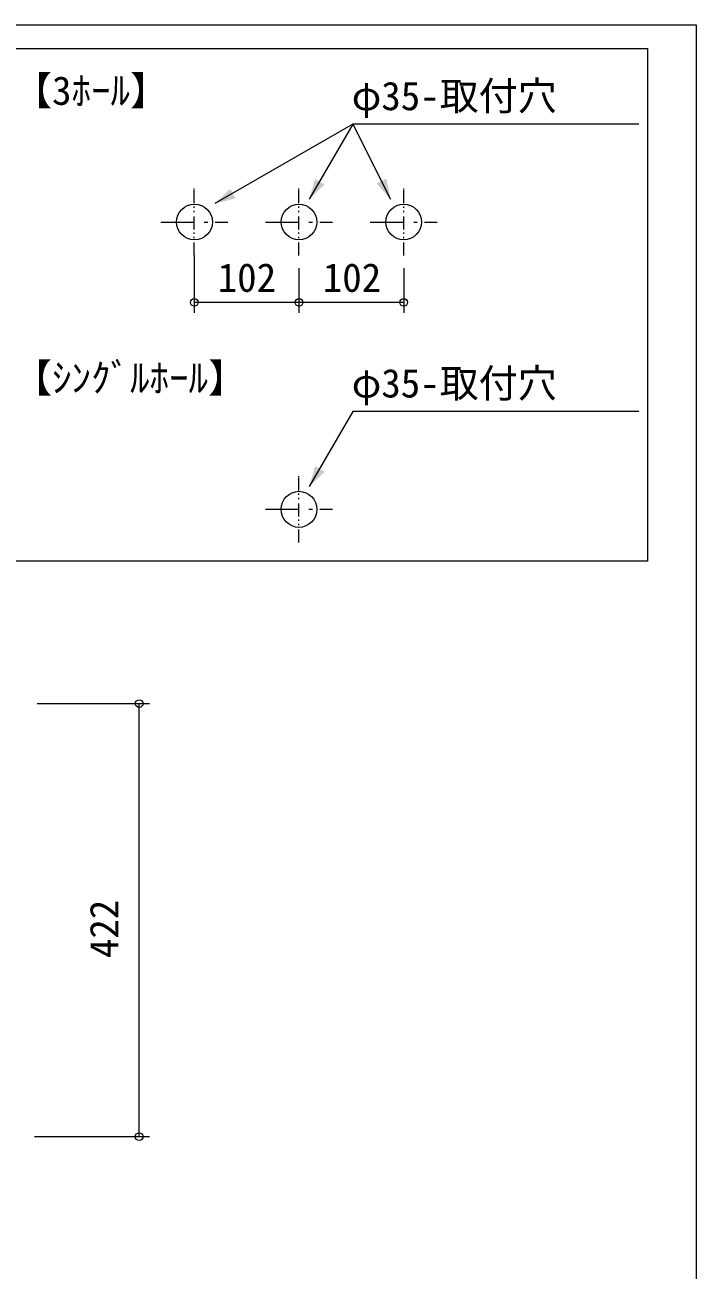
# Model space of a CAD drawing. Units: millimetres, scale not verified. Extents: x -1392 to 1350, y -947 to 991.
# Drawn here: x 696 to 1350, y -222 to 991 of the extents above; entities that cross this region are included whole.
import ezdxf
from ezdxf.enums import TextEntityAlignment as Align

# ---------------------------------------------------------------- set-up
doc = ezdxf.new("R2010")
doc.units = ezdxf.units.MM
doc.header["$LTSCALE"] = 10
for name, color, linetype, lineweight in [('0-0_0', 7, 'Continuous', 18), ('0-4___-1', 7, 'Continuous', 5), ('F-0', 7, 'Continuous', 5)]:
    doc.layers.add(name, color=color, linetype=linetype, lineweight=lineweight)
doc.styles.add('ＭＳ ゴシック', font='')
doc.styles.get('ＭＳ ゴシック').set_extended_font_data('MS Gothic')

msp = doc.modelspace()

# ---------------------------------------------------------------- linework, layer by layer
at = {"layer": '0-0_0'}
for p, q in [((861.24, 830.79), (861.24, 831.64)), ((861.24, 817.25), (861.24, 829.94)), ((963.26, 830.79), (963.26, 831.64)), ((963.26, 817.25), (963.26, 829.94)), ((1065.29, 830.79), (1065.29, 831.64)), ((1065.29, 817.25), (1065.29, 829.94)), ((861.24, 813.01), (861.24, 814.28)), ((963.26, 813.01), (963.26, 814.28)), ((1065.29, 813.01), (1065.29, 814.28)), ((861.24, 808.78), (861.24, 810.05)), ((861.24, 791.84), (861.24, 804.55)), ((963.26, 808.78), (963.26, 810.05)), ((963.26, 791.84), (963.26, 804.55)), ((1065.29, 808.78), (1065.29, 810.05)), ((1065.29, 791.84), (1065.29, 804.55)), ((828.64, 799.04), (860.39, 799.04)), ((861.24, 787.61), (861.24, 788.88)), ((870.98, 799.04), (874.36, 799.04)), ((881.56, 799.04), (893.84, 799.04)), ((930.67, 799.04), (962.42, 799.04)), ((963.26, 787.61), (963.26, 788.88)), ((973, 799.04), (976.38, 799.04)), ((983.58, 799.04), (995.86, 799.04)), ((1032.69, 799.04), (1064.44, 799.04)), ((1065.29, 787.61), (1065.29, 788.88)), ((1075.02, 799.04), (1078.41, 799.04)), ((1085.6, 799.04), (1097.88, 799.04)), ((861.24, 783.38), (861.24, 784.65)), ((861.24, 766.44), (861.24, 779.14)), ((963.26, 783.38), (963.26, 784.65)), ((963.26, 766.44), (963.26, 779.14)), ((1065.29, 783.38), (1065.29, 784.65)), ((1065.29, 766.44), (1065.29, 779.14)), ((963.26, 550.55), (963.26, 551.39)), ((963.26, 537.42), (963.26, 550.12)), ((963.26, 533.19), (963.26, 534.46)), ((963.26, 528.95), (963.26, 530.22)), ((963.26, 512.02), (963.26, 524.72)), ((930.67, 519.22), (962.42, 519.22)), ((973, 519.22), (976.38, 519.22)), ((983.58, 519.22), (995.86, 519.22)), ((963.26, 507.79), (963.26, 509.06)), ((963.26, 503.55), (963.26, 504.83)), ((963.26, 486.62), (963.26, 499.32))]:
    msp.add_line(p, q, dxfattribs=at)
for centre in [(963.26, 799.04), (1065.29, 799.04)]:
    msp.add_circle(centre, 17.36, dxfattribs=at)
for centre, major_axis in [((861.45, 799.04), (17.57, 0)), ((963.26, 519.01), (0, 17.57))]:
    msp.add_ellipse(centre, major_axis=major_axis, ratio=0.98794, dxfattribs=at)
at = {"layer": '0-4___-1'}
for p, q in [((1015.6, 894.52), (881.41, 817.05)), ((1015.6, 894.52), (1052.41, 821.15)), ((861.24, 766.44), (861.24, 710.69)), ((963.26, 754.03), (963.26, 710.69)), ((1065.29, 754.03), (1065.29, 710.69)), ((1065.29, 720.69), (861.24, 720.69)), ((708.04, 329.71), (817.55, 329.71)), ((807.55, -92.29), (807.55, 329.71)), ((705.66, -92.29), (817.55, -92.29))]:
    msp.add_line(p, q, dxfattribs=at)
msp.add_lwpolyline([(666.9, 968.01), (1302.9, 968.01), (1302.9, 468.65), (666.9, 468.65)], close=True, dxfattribs=at)
for points in [[(1294.39, 894.52), (1015.6, 894.52), (973.24, 821.15)], [(1294.39, 614.52), (1015.6, 614.52), (973.24, 541.15)]]:
    msp.add_lwpolyline(points, dxfattribs=at)
for centre in [(861.24, 720.69), (963.26, 720.69), (1065.29, 720.69), (807.55, 329.71), (807.55, -92.29)]:
    msp.add_circle(centre, 3.75, dxfattribs=at)
for points in [[(973.24, 821.15), (978.95, 841.05), (988.13, 835.53)], [(1052.41, 821.15), (1038.83, 836.77), (1048.46, 841.47)], [(881.41, 817.05), (896.31, 831.43), (901.5, 822.06)], [(973.24, 541.15), (978.95, 561.05), (988.13, 555.53)]]:
    msp.add_solid(points, dxfattribs=at)
at = {"layer": 'F-0'}
msp.add_lwpolyline([(-1391.5, 991.14), (1350.16, 991.14), (1350.16, -947.41), (-1391.5, -947.41)], close=True, dxfattribs=at)

# ---------------------------------------------------------------- texts
at = {"layer": '0-4___-1', "style": 'ＭＳ ゴシック'}
for s, p in [('【3ﾎｰﾙ】', (684.64, 904.87)), ('φ35-取付穴', (1014.65, 899.67)), ('102', (884.08, 722.63)), ('102', (986.47, 722.63)), ('【ｼﾝｸﾞﾙﾎｰﾙ】', (684.64, 624.87)), ('φ35-取付穴', (1014.65, 619.67))]:
    msp.add_text(s, height=27.86, dxfattribs=at).set_placement(p, align=Align.BOTTOM_LEFT)
msp.add_text('422', height=27.86, rotation=90, dxfattribs=at).set_placement((795.63, 81.67), align=Align.BOTTOM_LEFT)

doc.saveas('drawing.dxf')
